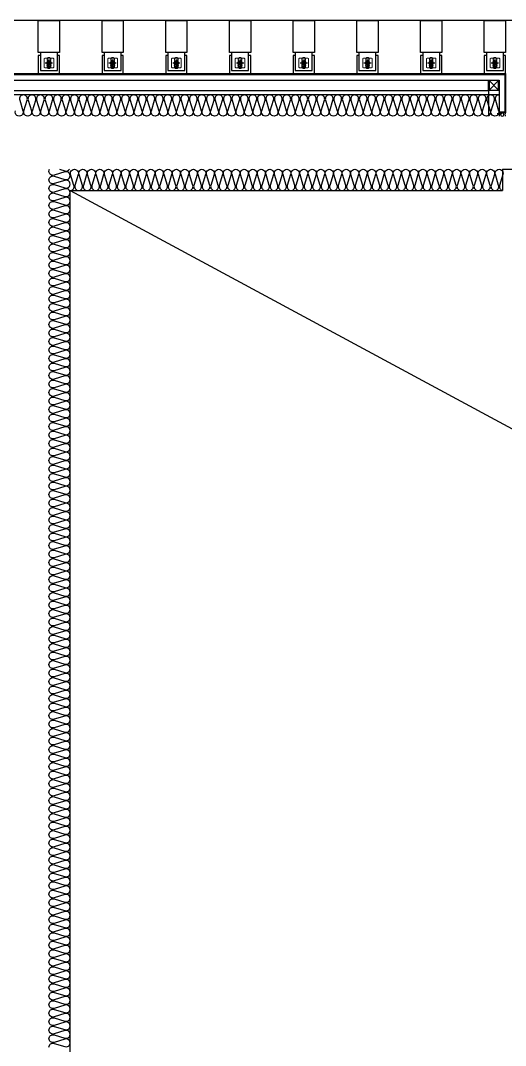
# Model space of a CAD drawing. Header units: millimetres. Extents: x 49154 to 181784, y 28275 to 149577.
# Drawn here: x 106270 to 108554, y 144633 to 149455 of the extents above; entities that cross this region are included whole.
import ezdxf

# ---------------------------------------------------------------- set-up
doc = ezdxf.new("R2010")
doc.units = ezdxf.units.MM
doc.header["$LTSCALE"] = 300
for name, pattern in [('CENTER2', [1.125, 0.75, -0.125, 0.125, -0.125]), ('CENTERX2', [4, 2.5, -0.5, 0.5, -0.5]), ('HID', [2.8, 1.8, -1])]:
    doc.linetypes.add(name, pattern=pattern)
doc.layers.add('4', color=4, linetype='Continuous', lineweight=13)
for name, color, linetype in [('6FIN', 6, 'Continuous'), ('A-ELE-8', 8, 'Continuous'), ('A-FIN', 6, 'Continuous'), ('A-FIN(EX)', 6, 'Continuous'), ('A-HAT-MATL', 8, 'Continuous'), ('A-OPEN', 1, 'Continuous'), ('A-하지철물', 55, 'Continuous'), ('ISL', 251, 'Continuous'), ('loco_SCR', 1, 'Continuous'), ('SCREW', 6, 'Continuous'), ('SHEET', 6, 'Continuous'), ('보(girder)', 7, 'HID'), ('복합판넬', 6, 'Continuous'), ('코킹', 191, 'Continuous')]:
    doc.layers.add(name, color=color, linetype=linetype)

# ---------------------------------------------------------------- blocks, each defined once
blk = doc.blocks.new('N-washer')
at = {"layer": '4', "color": 253}
for p, q in [((-22.5, 19.5), (-22.5, -19.5)), ((19.5, 22.5), (-19.5, 22.5)), ((22.5, -19.5), (22.5, 19.5)), ((-19.5, -22.5), (19.5, -22.5))]:
    blk.add_line(p, q, dxfattribs=at)
at = {"layer": '4', "color": 253, "linetype": 'HID', "lineweight": 25, "ltscale": 0.5}
for p, q in [((-6.9, 17.6), (-8.3, 16.7)), ((-8.3, 16.7), (-8.3, 15.8)), ((-8.3, 15.8), (-6.9, 15)), ((-6.9, 13.6), (-8.3, 12.7)), ((-8.3, 12.7), (-8.3, 11.8)), ((-8.3, 11.8), (-6.9, 11)), ((-6.9, 9.6), (-8.3, 8.7)), ((-8.3, 8.7), (-8.3, 7.8)), ((-8.3, 7.8), (-6.9, 7)), ((-6.9, 5.6), (-8.3, 4.7)), ((-8.3, 4.7), (-8.3, 3.8)), ((-8.3, 3.8), (-7, 3)), ((-7, 3), (-6, 3)), ((-6.9, 15), (-6.9, 13.6)), ((-6.9, 11), (-6.9, 9.6)), ((-6.9, 7), (-6.9, 5.6)), ((-6.5, 0.5), (-6.5, -0.5)), ((6, 3), (7, 3)), ((6.5, -0.5), (6.5, 0.5)), ((8.3, 16.7), (6.9, 17.6)), ((6.9, 15), (8.3, 15.8)), ((6.9, 13.6), (6.9, 15)), ((8.3, 12.7), (6.9, 13.6)), ((6.9, 11), (8.3, 11.8)), ((6.9, 9.6), (6.9, 11)), ((8.3, 8.7), (6.9, 9.6)), ((6.9, 7), (8.3, 7.8)), ((6.9, 5.6), (6.9, 7)), ((8.3, 4.7), (6.9, 5.6)), ((7, 3), (8.3, 3.8)), ((8.3, 15.8), (8.3, 16.7)), ((8.3, 11.8), (8.3, 12.7)), ((8.3, 7.8), (8.3, 8.7)), ((8.3, 3.8), (8.3, 4.7))]:
    blk.add_line(p, q, dxfattribs=at)
at = {"layer": '4', "color": 253, "linetype": 'HID', "lineweight": 25}
blk.add_line((6.9, 17.6), (-6.9, 17.6), dxfattribs=at)
at = {"layer": '4', "color": 253}
for centre, start, end in [((-19.5, 19.5), 90, 180), ((19.5, 19.5), 0, 90), ((-19.5, -19.5), 180, 270), ((19.5, -19.5), 270, 0)]:
    blk.add_arc(centre, 3, start, end, dxfattribs=at)
at = {"layer": '4', "color": 253, "linetype": 'HID', "lineweight": 25, "ltscale": 0.5}
for centre, start, end in [((0, 0.5), 157.3801, 180), ((0, 0.5), 22.6199, 157.3801), ((0, 0.5), 0, 22.6199), ((0, -0.5), 180, 0)]:
    blk.add_arc(centre, 6.5, start, end, dxfattribs=at)
blk.add_point((0, 0), dxfattribs=at)
blk = doc.blocks.new('A$C908c0e9f')
at = {"layer": 'A-ELE-8', "color": 251, "linetype": 'CENTER2'}
for p, q in [((50, 97.2), (50, 62.8)), ((67.2, 80), (32.8, 80))]:
    blk.add_line(p, q, dxfattribs=at)
at = {"layer": 'A-ELE-8', "color": 251, "elevation": 0}
for points in [[(10, 115), (0, 115), (0, 30)], [(100, 30), (100, 115), (90, 115)]]:
    blk.add_lwpolyline(points, dxfattribs=at)
for points in [[(10, 130), (10, 45), (90, 45), (90, 130)], [(50, 90.4), (41, 85.2), (41, 74.8), (50, 69.6), (59, 74.8), (59, 85.2)]]:
    blk.add_lwpolyline(points, close=True, dxfattribs=at)
at = {"layer": 'A-ELE-8', "color": 251, "linetype": 'HID', "lineweight": 25, "ltscale": 0.5, "elevation": 0}
blk.add_lwpolyline([(57, 58.6), (58.4, 59.4), (58.4, 60.5), (57, 61.4), (57, 62.6), (58.4, 63.4), (58.4, 64.5), (57, 65.4), (57, 66.6), (58.4, 67.4), (58.4, 68.5), (57, 69.4), (57, 70.6), (58.4, 71.4), (58.4, 72.5), (57, 73.4), (57, 74.6), (58.4, 75.4), (58.4, 76.5), (57, 77.4), (57, 78.6), (58.4, 79.4), (58.4, 80.5), (57, 81.4), (57, 82.6), (58.4, 83.4), (58.4, 84.5), (57, 85.4), (57, 86.6), (58.4, 87.4), (58.4, 88.5), (57, 89.4), (57, 90.6), (58.4, 91.4), (58.4, 92.5), (57, 93.4), (57, 94.6), (58.4, 95.4), (58.4, 96.5), (57, 97.4), (57, 98.6), (58.4, 99.4), (58.4, 100.5), (57, 101.4, 0.50708), (42.9, 101.4), (41.5, 100.5), (41.5, 99.4), (42.9, 98.6), (42.9, 97.4), (41.5, 96.5), (41.5, 95.4), (42.9, 94.6), (42.9, 93.4), (41.5, 92.5), (41.5, 91.4), (42.9, 90.6), (42.9, 89.4), (41.5, 88.5), (41.5, 87.4), (42.9, 86.6), (42.9, 85.4), (41.5, 84.5), (41.5, 83.4), (42.9, 82.6), (42.9, 81.4), (41.5, 80.5), (41.5, 79.4), (42.9, 78.6), (42.9, 77.4), (41.5, 76.5), (41.5, 75.4), (42.9, 74.6), (42.9, 73.4), (41.5, 72.5), (41.5, 71.4), (42.9, 70.6), (42.9, 69.4), (41.5, 68.5), (41.5, 67.4), (42.9, 66.6), (42.9, 65.4), (41.5, 64.5), (41.5, 63.4), (42.9, 62.6), (42.9, 61.4), (41.5, 60.5), (41.5, 59.4), (42.9, 58.6, 0.50708)], format="xyb", close=True, dxfattribs=at)
at = {"layer": 'A-ELE-8', "color": 251}
blk.add_circle((50, 80), 9, dxfattribs=at)
at = {"layer": 'A-ELE-8', "color": 251, "linetype": 'HID'}
blk.add_circle((50, 80), 6, dxfattribs=at)
at = {"layer": 'A-FIN(EX)', "elevation": 0}
blk.add_lwpolyline([(0, 280), (100, 280), (100, 130), (0, 130)], close=True, dxfattribs=at)
at = {"layer": 'A-ELE-8', "color": 251, "xscale": -1, "rotation": 180}
blk.add_blockref('N-washer', (50, 80), dxfattribs=at)
blk = doc.blocks.new('*U124')
at = {"layer": '6FIN'}
blk.add_lwpolyline([(25.3, 50), (-24.7, 50), (-24.7, 0), (25.3, 0)], close=True, dxfattribs=at)
at = {"layer": 'SHEET', "color": 8}
for p, q in [((-22.2, 2.5), (22.8, 47.5)), ((22.8, 2.5), (-22.2, 47.5))]:
    blk.add_line(p, q, dxfattribs=at)
blk.add_lwpolyline([(22.3, 2.3), (-21.7, 2.3, -0.414214), (-22.4, 3), (-22.4, 47, -0.414214), (-21.7, 47.7), (22.3, 47.7, -0.414214), (23, 47), (23, 3, -0.414214)], format="xyb", close=True, dxfattribs=at)
blk = doc.blocks.new('screw-2')
at = {"layer": 'loco_SCR', "linetype": 'CENTERX2'}
blk.add_line((-8.6, 0), (20.1, 0), dxfattribs=at)
at = {"layer": 'loco_SCR'}
for p, q in [((-2.4, 1.6), (-1.7, 3)), ((-0.7, 0.3), (-2.2, 0.8)), ((0, 4), (0, -4)), ((0, 2), (12.5, 2)), ((4.2, 2.5), (2.4, -2.5)), ((5.9, 2.5), (4.1, -2.5)), ((7.6, 2.5), (5.8, -2.5)), ((9.3, 2.5), (7.5, -2.5)), ((11, 2.5), (10.3, 0.5)), ((16, 0), (11.1, 0.8)), ((16, 0), (12.4, -2)), ((16, 0), (12.5, 2)), ((-2.4, -1.6), (-1.7, -3)), ((-0.7, -0.3), (-2.2, -0.8)), ((0, -2), (12.4, -2)), ((9.8, -1), (9.2, -2.5))]:
    blk.add_line(p, q, dxfattribs=at)
for centre, radius, start, end in [((0, 0), 4, 90, 270), ((-2, 1.3), 0.5, 135, 249.90676), ((-2.1, 3.1), 0.393, 352.90945, 75.28993), ((-0.7, 0), 0.262, 273.80758, 86.54792), ((11.1, -0.6), 1.4, 70.8182, 270.52942), ((-2, -1.3), 0.5, 109.98259, 225), ((-2.1, -3), 0.393, 261.9149, 3.48676)]:
    blk.add_arc(centre, radius, start, end, dxfattribs=at)
blk = doc.blocks.new('A$Caf999d5d')
at = {"layer": 'A-FIN'}
for p, q in [((-1, 15), (25, 14.9)), ((3, 19), (29, 18.9)), ((25, 7.4), (25, 14.9)), ((28, 7.4), (25, 7.4)), ((29, 7.4), (25, 7.4)), ((29, 7.4), (29, 18.9))]:
    blk.add_line(p, q, dxfattribs=at)
at = {"layer": '코킹', "color": 1}
blk.add_circle((14.5, 7.5), 7.5, dxfattribs=at)
at = {"layer": '코킹', "color": 1, "extrusion": (0, 0, -1)}
blk.add_ellipse((-1, 7.5), major_axis=(0, 7.5), ratio=0.368706, start_param=0, end_param=3.141604, dxfattribs=at)
at = {"layer": 'SCREW', "xscale": 0.700000000000001, "yscale": 0.700000000000001, "zscale": 0.700000000000001, "rotation": 359.9997454971837}
blk.add_blockref('screw-2', (25, 11.2), dxfattribs=at)

msp = doc.modelspace()

# ---------------------------------------------------------------- linework, layer by layer
at = {"layer": 'A-HAT-MATL'}
msp.add_line((165553.6, 149455), (104053.6, 149455), dxfattribs=at)
at = {"layer": 'A-OPEN'}
msp.add_line((106503.6, 148655), (165203.6, 117005), dxfattribs=at)
at = {"layer": 'A-하지철물', "elevation": 0}
for points in [[(104078.6, 149005), (104078.6, 149175), (108523.6, 149175), (108523.6, 149005)], [(104128.6, 149005), (104128.6, 149125), (108473.6, 149125), (108473.6, 149005)]]:
    msp.add_lwpolyline(points, dxfattribs=at)
at = {"layer": 'ISL'}
for q in [(108538.6, 148655), (112368.6, 148755)]:
    msp.add_line((108538.6, 148755), q, dxfattribs=at)
at = {"layer": 'ISL', "elevation": 0}
for points in [[(108523.6, 149105), (92053.6, 149105), (92053.6, 123835)], [(104478.6, 116905), (104478.6, 117005), (104303.6, 117005), (104303.6, 124355), (102103.6, 124355), (102103.6, 127405), (103053.6, 127405), (103053.6, 128805), (102103.6, 128805), (102103.6, 131255), (104303.6, 131255), (104303.6, 142155), (102103.6, 142155), (102103.6, 143405), (103053.6, 143405), (103053.6, 144005), (106503.6, 144005), (106503.6, 148655), (108538.6, 148655)]]:
    msp.add_lwpolyline(points, dxfattribs=at)
for points in [[(108523.6, 149105, 0.509267), (108505.9, 149080.8), (108521.2, 149029.3, -1.372593), (108485.9, 149029.3), (108501.2, 149080.8, 0.509267), (108483.6, 149105, 0.509267), (108465.9, 149080.8), (108481.2, 149029.3, -1.372593), (108445.9, 149029.3), (108461.2, 149080.8, 0.509267), (108443.6, 149105, 0.509267), (108425.9, 149080.8), (108441.2, 149029.3, -1.372593), (108405.9, 149029.3), (108421.2, 149080.8, 0.509267), (108403.6, 149105, 0.509267), (108385.9, 149080.8), (108401.2, 149029.3, -1.372593), (108365.9, 149029.3), (108381.2, 149080.8, 0.509267), (108363.6, 149105, 0.509267), (108345.9, 149080.8), (108361.2, 149029.3, -1.372593), (108325.9, 149029.3), (108341.2, 149080.8, 0.509267), (108323.6, 149105, 0.509267), (108305.9, 149080.8), (108321.2, 149029.3, -1.372593), (108285.9, 149029.3), (108301.2, 149080.8, 0.509267), (108283.6, 149105, 0.509267), (108265.9, 149080.8), (108281.2, 149029.3, -1.372593), (108245.9, 149029.3), (108261.2, 149080.8, 0.509267), (108243.6, 149105, 0.509267), (108225.9, 149080.8), (108241.2, 149029.3, -1.372593), (108205.9, 149029.3), (108221.2, 149080.8, 0.509267), (108203.6, 149105, 0.509267), (108185.9, 149080.8), (108201.2, 149029.3, -1.372593), (108165.9, 149029.3), (108181.2, 149080.8, 0.509267), (108163.6, 149105, 0.509267), (108145.9, 149080.8), (108161.2, 149029.3, -1.372593), (108125.9, 149029.3), (108141.2, 149080.8, 0.509267), (108123.6, 149105, 0.509267), (108105.9, 149080.8), (108121.2, 149029.3, -1.372593), (108085.9, 149029.3), (108101.2, 149080.8, 0.509267), (108083.6, 149105, 0.509267), (108065.9, 149080.8), (108081.2, 149029.3, -1.372593), (108045.9, 149029.3), (108061.2, 149080.8, 0.509267), (108043.6, 149105, 0.509267), (108025.9, 149080.8), (108041.2, 149029.3, -1.372593), (108005.9, 149029.3), (108021.2, 149080.8, 0.509267), (108003.6, 149105, 0.509267), (107985.9, 149080.8), (108001.2, 149029.3, -1.372593), (107965.9, 149029.3), (107981.2, 149080.8, 0.509267), (107963.6, 149105, 0.509267), (107945.9, 149080.8), (107961.2, 149029.3, -1.372593), (107925.9, 149029.3), (107941.2, 149080.8, 0.509267), (107923.6, 149105, 0.509267), (107905.9, 149080.8), (107921.2, 149029.3, -1.372593), (107885.9, 149029.3), (107901.2, 149080.8, 0.509267), (107883.6, 149105, 0.509267), (107865.9, 149080.8), (107881.2, 149029.3, -1.372593), (107845.9, 149029.3), (107861.2, 149080.8, 0.509267), (107843.6, 149105, 0.509267), (107825.9, 149080.8), (107841.2, 149029.3, -1.372593), (107805.9, 149029.3), (107821.2, 149080.8, 0.509267), (107803.6, 149105, 0.509267), (107785.9, 149080.8), (107801.2, 149029.3, -1.372593), (107765.9, 149029.3), (107781.2, 149080.8, 0.509267), (107763.6, 149105, 0.509267), (107745.9, 149080.8), (107761.2, 149029.3, -1.372593), (107725.9, 149029.3), (107741.2, 149080.8, 0.509267), (107723.6, 149105, 0.509267), (107705.9, 149080.8), (107721.2, 149029.3, -1.372593), (107685.9, 149029.3), (107701.2, 149080.8, 0.509267), (107683.6, 149105, 0.509267), (107665.9, 149080.8), (107681.2, 149029.3, -1.372593), (107645.9, 149029.3), (107661.2, 149080.8, 0.509267), (107643.6, 149105, 0.509267), (107625.9, 149080.8), (107641.2, 149029.3, -1.372593), (107605.9, 149029.3), (107621.2, 149080.8, 0.509267), (107603.6, 149105, 0.509267), (107585.9, 149080.8), (107601.2, 149029.3, -1.372593), (107565.9, 149029.3), (107581.2, 149080.8, 0.509267), (107563.6, 149105, 0.509267), (107545.9, 149080.8), (107561.2, 149029.3, -1.372593), (107525.9, 149029.3), (107541.2, 149080.8, 0.509267), (107523.6, 149105, 0.509267), (107505.9, 149080.8), (107521.2, 149029.3, -1.372593), (107485.9, 149029.3), (107501.2, 149080.8, 0.509267), (107483.6, 149105, 0.509267), (107465.9, 149080.8), (107481.2, 149029.3, -1.372593), (107445.9, 149029.3), (107461.2, 149080.8, 0.509267), (107443.6, 149105, 0.509267), (107425.9, 149080.8), (107441.2, 149029.3, -1.372593), (107405.9, 149029.3), (107421.2, 149080.8, 0.509267), (107403.6, 149105, 0.509267), (107385.9, 149080.8), (107401.2, 149029.3, -1.372593), (107365.9, 149029.3), (107381.2, 149080.8, 0.509267), (107363.6, 149105, 0.509267), (107345.9, 149080.8), (107361.2, 149029.3, -1.372593), (107325.9, 149029.3), (107341.2, 149080.8, 0.509267), (107323.6, 149105, 0.509267), (107305.9, 149080.8), (107321.2, 149029.3, -1.372593), (107285.9, 149029.3), (107301.2, 149080.8, 0.509267), (107283.6, 149105, 0.509267), (107265.9, 149080.8), (107281.2, 149029.3, -1.372593), (107245.9, 149029.3), (107261.2, 149080.8, 0.509267), (107243.6, 149105, 0.509267), (107225.9, 149080.8), (107241.2, 149029.3, -1.372593), (107205.9, 149029.3), (107221.2, 149080.8, 0.509267), (107203.6, 149105, 0.509267), (107185.9, 149080.8), (107201.2, 149029.3, -1.372593), (107165.9, 149029.3), (107181.2, 149080.8, 0.509267), (107163.6, 149105, 0.509267), (107145.9, 149080.8), (107161.2, 149029.3, -1.372593), (107125.9, 149029.3), (107141.2, 149080.8, 0.509267), (107123.6, 149105, 0.509267), (107105.9, 149080.8), (107121.2, 149029.3, -1.372593), (107085.9, 149029.3), (107101.2, 149080.8, 0.509267), (107083.6, 149105, 0.509267), (107065.9, 149080.8), (107081.2, 149029.3, -1.372593), (107045.9, 149029.3), (107061.2, 149080.8, 0.509267), (107043.6, 149105, 0.509267), (107025.9, 149080.8), (107041.2, 149029.3, -1.372593), (107005.9, 149029.3), (107021.2, 149080.8, 0.509267), (107003.6, 149105, 0.509267), (106985.9, 149080.8), (107001.2, 149029.3, -1.372593), (106965.9, 149029.3), (106981.2, 149080.8, 0.509267), (106963.6, 149105, 0.509267), (106945.9, 149080.8), (106961.2, 149029.3, -1.372593), (106925.9, 149029.3), (106941.2, 149080.8, 0.509267), (106923.6, 149105, 0.509267), (106905.9, 149080.8), (106921.2, 149029.3, -1.372593), (106885.9, 149029.3), (106901.2, 149080.8, 0.509267), (106883.6, 149105, 0.509267), (106865.9, 149080.8), (106881.2, 149029.3, -1.372593), (106845.9, 149029.3), (106861.2, 149080.8, 0.509267), (106843.6, 149105, 0.509267), (106825.9, 149080.8), (106841.2, 149029.3, -1.372593), (106805.9, 149029.3), (106821.2, 149080.8, 0.509267), (106803.6, 149105, 0.509267), (106785.9, 149080.8), (106801.2, 149029.3, -1.372593), (106765.9, 149029.3), (106781.2, 149080.8, 0.509267), (106763.6, 149105, 0.509267), (106745.9, 149080.8), (106761.2, 149029.3, -1.372593), (106725.9, 149029.3), (106741.2, 149080.8, 0.509267), (106723.6, 149105, 0.509267), (106705.9, 149080.8), (106721.2, 149029.3, -1.372593), (106685.9, 149029.3), (106701.2, 149080.8, 0.509267), (106683.6, 149105, 0.509267), (106665.9, 149080.8), (106681.2, 149029.3, -1.372593), (106645.9, 149029.3), (106661.2, 149080.8, 0.509267), (106643.6, 149105, 0.509267), (106625.9, 149080.8), (106641.2, 149029.3, -1.372593), (106605.9, 149029.3), (106621.2, 149080.8, 0.509267), (106603.6, 149105, 0.509267), (106585.9, 149080.8), (106601.2, 149029.3, -1.372593), (106565.9, 149029.3), (106581.2, 149080.8, 0.509267), (106563.6, 149105, 0.509267), (106545.9, 149080.8), (106561.2, 149029.3, -1.372593), (106525.9, 149029.3), (106541.2, 149080.8, 0.509267), (106523.6, 149105, 0.509267), (106505.9, 149080.8), (106521.2, 149029.3, -1.372593), (106485.9, 149029.3), (106501.2, 149080.8, 0.509267), (106483.6, 149105, 0.509267), (106465.9, 149080.8), (106481.2, 149029.3, -1.372593), (106445.9, 149029.3), (106461.2, 149080.8, 0.509267), (106443.6, 149105, 0.509267), (106425.9, 149080.8), (106441.2, 149029.3, -1.372593), (106405.9, 149029.3), (106421.2, 149080.8, 0.509267), (106403.6, 149105, 0.509267), (106385.9, 149080.8), (106401.2, 149029.3, -1.372593), (106365.9, 149029.3), (106381.2, 149080.8, 0.509267), (106363.6, 149105, 0.509267), (106345.9, 149080.8), (106361.2, 149029.3, -1.372593), (106325.9, 149029.3), (106341.2, 149080.8, 0.509267), (106323.6, 149105, 0.509267), (106305.9, 149080.8), (106321.2, 149029.3, -1.372593), (106285.9, 149029.3), (106301.2, 149080.8, 0.509267), (106283.6, 149105, 0.509267), (106265.9, 149080.8), (106281.2, 149029.3, -1.372593), (106245.9, 149029.3)], [(106403.6, 144625, -0.509267), (106427.8, 144642.7), (106479.3, 144627.4, 1.372593), (106479.3, 144662.7), (106427.8, 144647.4, -0.509267), (106403.6, 144665, -0.509267), (106427.8, 144682.7), (106479.3, 144667.4, 1.372593), (106479.3, 144702.7), (106427.8, 144687.4, -0.509267), (106403.6, 144705, -0.509267), (106427.8, 144722.7), (106479.3, 144707.4, 1.372593), (106479.3, 144742.7), (106427.8, 144727.4, -0.509267), (106403.6, 144745, -0.509267), (106427.8, 144762.7), (106479.3, 144747.4, 1.372593), (106479.3, 144782.7), (106427.8, 144767.4, -0.509267), (106403.6, 144785, -0.509267), (106427.8, 144802.7), (106479.3, 144787.4, 1.372593), (106479.3, 144822.7), (106427.8, 144807.4, -0.509267), (106403.6, 144825, -0.509267), (106427.8, 144842.7), (106479.3, 144827.4, 1.372593), (106479.3, 144862.7), (106427.8, 144847.4, -0.509267), (106403.6, 144865, -0.509267), (106427.8, 144882.7), (106479.3, 144867.4, 1.372593), (106479.3, 144902.7), (106427.8, 144887.4, -0.509267), (106403.6, 144905, -0.509267), (106427.8, 144922.7), (106479.3, 144907.4, 1.372593), (106479.3, 144942.7), (106427.8, 144927.4, -0.509267), (106403.6, 144945, -0.509267), (106427.8, 144962.7), (106479.3, 144947.4, 1.372593), (106479.3, 144982.7), (106427.8, 144967.4, -0.509267), (106403.6, 144985, -0.509267), (106427.8, 145002.7), (106479.3, 144987.4, 1.372593), (106479.3, 145022.7), (106427.8, 145007.4, -0.509267), (106403.6, 145025, -0.509267), (106427.8, 145042.7), (106479.3, 145027.4, 1.372593), (106479.3, 145062.7), (106427.8, 145047.4, -0.509267), (106403.6, 145065, -0.509267), (106427.8, 145082.7), (106479.3, 145067.4, 1.372593), (106479.3, 145102.7), (106427.8, 145087.4, -0.509267), (106403.6, 145105, -0.509267), (106427.8, 145122.7), (106479.3, 145107.4, 1.372593), (106479.3, 145142.7), (106427.8, 145127.4, -0.509267), (106403.6, 145145, -0.509267), (106427.8, 145162.7), (106479.3, 145147.4, 1.372593), (106479.3, 145182.7), (106427.8, 145167.4, -0.509267), (106403.6, 145185, -0.509267), (106427.8, 145202.7), (106479.3, 145187.4, 1.372593), (106479.3, 145222.7), (106427.8, 145207.4, -0.509267), (106403.6, 145225, -0.509267), (106427.8, 145242.7), (106479.3, 145227.4, 1.372593), (106479.3, 145262.7), (106427.8, 145247.4, -0.509267), (106403.6, 145265, -0.509267), (106427.8, 145282.7), (106479.3, 145267.4, 1.372593), (106479.3, 145302.7), (106427.8, 145287.4, -0.509267), (106403.6, 145305, -0.509267), (106427.8, 145322.7), (106479.3, 145307.4, 1.372593), (106479.3, 145342.7), (106427.8, 145327.4, -0.509267), (106403.6, 145345, -0.509267), (106427.8, 145362.7), (106479.3, 145347.4, 1.372593), (106479.3, 145382.7), (106427.8, 145367.4, -0.509267), (106403.6, 145385, -0.509267), (106427.8, 145402.7), (106479.3, 145387.4, 1.372593), (106479.3, 145422.7), (106427.8, 145407.4, -0.509267), (106403.6, 145425, -0.509267), (106427.8, 145442.7), (106479.3, 145427.4, 1.372593), (106479.3, 145462.7), (106427.8, 145447.4, -0.509267), (106403.6, 145465, -0.509267), (106427.8, 145482.7), (106479.3, 145467.4, 1.372593), (106479.3, 145502.7), (106427.8, 145487.4, -0.509267), (106403.6, 145505, -0.509267), (106427.8, 145522.7), (106479.3, 145507.4, 1.372593), (106479.3, 145542.7), (106427.8, 145527.4, -0.509267), (106403.6, 145545, -0.509267), (106427.8, 145562.7), (106479.3, 145547.4, 1.372593), (106479.3, 145582.7), (106427.8, 145567.4, -0.509267), (106403.6, 145585, -0.509267), (106427.8, 145602.7), (106479.3, 145587.4, 1.372593), (106479.3, 145622.7), (106427.8, 145607.4, -0.509267), (106403.6, 145625, -0.509267), (106427.8, 145642.7), (106479.3, 145627.4, 1.372593), (106479.3, 145662.7), (106427.8, 145647.4, -0.509267), (106403.6, 145665, -0.509267), (106427.8, 145682.7), (106479.3, 145667.4, 1.372593), (106479.3, 145702.7), (106427.8, 145687.4, -0.509267), (106403.6, 145705, -0.509267), (106427.8, 145722.7), (106479.3, 145707.4, 1.372593), (106479.3, 145742.7), (106427.8, 145727.4, -0.509267), (106403.6, 145745, -0.509267), (106427.8, 145762.7), (106479.3, 145747.4, 1.372593), (106479.3, 145782.7), (106427.8, 145767.4, -0.509267), (106403.6, 145785, -0.509267), (106427.8, 145802.7), (106479.3, 145787.4, 1.372593), (106479.3, 145822.7), (106427.8, 145807.4, -0.509267), (106403.6, 145825, -0.509267), (106427.8, 145842.7), (106479.3, 145827.4, 1.372593), (106479.3, 145862.7), (106427.8, 145847.4, -0.509267), (106403.6, 145865, -0.509267), (106427.8, 145882.7), (106479.3, 145867.4, 1.372593), (106479.3, 145902.7), (106427.8, 145887.4, -0.509267), (106403.6, 145905, -0.509267), (106427.8, 145922.7), (106479.3, 145907.4, 1.372593), (106479.3, 145942.7), (106427.8, 145927.4, -0.509267), (106403.6, 145945, -0.509267), (106427.8, 145962.7), (106479.3, 145947.4, 1.372593), (106479.3, 145982.7), (106427.8, 145967.4, -0.509267), (106403.6, 145985, -0.509267), (106427.8, 146002.7), (106479.3, 145987.4, 1.372593), (106479.3, 146022.7), (106427.8, 146007.4, -0.509267), (106403.6, 146025, -0.509267), (106427.8, 146042.7), (106479.3, 146027.4, 1.372593), (106479.3, 146062.7), (106427.8, 146047.4, -0.509267), (106403.6, 146065, -0.509267), (106427.8, 146082.7), (106479.3, 146067.4, 1.372593), (106479.3, 146102.7), (106427.8, 146087.4, -0.509267), (106403.6, 146105, -0.509267), (106427.8, 146122.7), (106479.3, 146107.4, 1.372593), (106479.3, 146142.7), (106427.8, 146127.4, -0.509267), (106403.6, 146145, -0.509267), (106427.8, 146162.7), (106479.3, 146147.4, 1.372593), (106479.3, 146182.7), (106427.8, 146167.4, -0.509267), (106403.6, 146185, -0.509267), (106427.8, 146202.7), (106479.3, 146187.4, 1.372593), (106479.3, 146222.7), (106427.8, 146207.4, -0.509267), (106403.6, 146225, -0.509267), (106427.8, 146242.7), (106479.3, 146227.4, 1.372593), (106479.3, 146262.7), (106427.8, 146247.4, -0.509267), (106403.6, 146265, -0.509267), (106427.8, 146282.7), (106479.3, 146267.4, 1.372593), (106479.3, 146302.7), (106427.8, 146287.4, -0.509267), (106403.6, 146305, -0.509267), (106427.8, 146322.7), (106479.3, 146307.4, 1.372593), (106479.3, 146342.7), (106427.8, 146327.4, -0.509267), (106403.6, 146345, -0.509267), (106427.8, 146362.7), (106479.3, 146347.4, 1.372593), (106479.3, 146382.7), (106427.8, 146367.4, -0.509267), (106403.6, 146385, -0.509267), (106427.8, 146402.7), (106479.3, 146387.4, 1.372593), (106479.3, 146422.7), (106427.8, 146407.4, -0.509267), (106403.6, 146425, -0.509267), (106427.8, 146442.7), (106479.3, 146427.4, 1.372593), (106479.3, 146462.7), (106427.8, 146447.4, -0.509267), (106403.6, 146465, -0.509267), (106427.8, 146482.7), (106479.3, 146467.4, 1.372593), (106479.3, 146502.7), (106427.8, 146487.4, -0.509267), (106403.6, 146505, -0.509267), (106427.8, 146522.7), (106479.3, 146507.4, 1.372593), (106479.3, 146542.7), (106427.8, 146527.4, -0.509267), (106403.6, 146545, -0.509267), (106427.8, 146562.7), (106479.3, 146547.4, 1.372593), (106479.3, 146582.7), (106427.8, 146567.4, -0.509267), (106403.6, 146585, -0.509267), (106427.8, 146602.7), (106479.3, 146587.4, 1.372593), (106479.3, 146622.7), (106427.8, 146607.4, -0.509267), (106403.6, 146625, -0.509267), (106427.8, 146642.7), (106479.3, 146627.4, 1.372593), (106479.3, 146662.7), (106427.8, 146647.4, -0.509267), (106403.6, 146665, -0.509267), (106427.8, 146682.7), (106479.3, 146667.4, 1.372593), (106479.3, 146702.7), (106427.8, 146687.4, -0.509267), (106403.6, 146705, -0.509267), (106427.8, 146722.7), (106479.3, 146707.4, 1.372593), (106479.3, 146742.7), (106427.8, 146727.4, -0.509267), (106403.6, 146745, -0.509267), (106427.8, 146762.7), (106479.3, 146747.4, 1.372593), (106479.3, 146782.7), (106427.8, 146767.4, -0.509267), (106403.6, 146785, -0.509267), (106427.8, 146802.7), (106479.3, 146787.4, 1.372593), (106479.3, 146822.7), (106427.8, 146807.4, -0.509267), (106403.6, 146825, -0.509267), (106427.8, 146842.7), (106479.3, 146827.4, 1.372593), (106479.3, 146862.7), (106427.8, 146847.4, -0.509267), (106403.6, 146865, -0.509267), (106427.8, 146882.7), (106479.3, 146867.4, 1.372593), (106479.3, 146902.7), (106427.8, 146887.4, -0.509267), (106403.6, 146905, -0.509267), (106427.8, 146922.7), (106479.3, 146907.4, 1.372593), (106479.3, 146942.7), (106427.8, 146927.4, -0.509267), (106403.6, 146945, -0.509267), (106427.8, 146962.7), (106479.3, 146947.4, 1.372593), (106479.3, 146982.7), (106427.8, 146967.4, -0.509267), (106403.6, 146985, -0.509267), (106427.8, 147002.7), (106479.3, 146987.4, 1.372593), (106479.3, 147022.7), (106427.8, 147007.4, -0.509267), (106403.6, 147025, -0.509267), (106427.8, 147042.7), (106479.3, 147027.4, 1.372593), (106479.3, 147062.7), (106427.8, 147047.4, -0.509267), (106403.6, 147065, -0.509267), (106427.8, 147082.7), (106479.3, 147067.4, 1.372593), (106479.3, 147102.7), (106427.8, 147087.4, -0.509267), (106403.6, 147105, -0.509267), (106427.8, 147122.7), (106479.3, 147107.4, 1.372593), (106479.3, 147142.7), (106427.8, 147127.4, -0.509267), (106403.6, 147145, -0.509267), (106427.8, 147162.7), (106479.3, 147147.4, 1.372593), (106479.3, 147182.7), (106427.8, 147167.4, -0.509267), (106403.6, 147185, -0.509267), (106427.8, 147202.7), (106479.3, 147187.4, 1.372593), (106479.3, 147222.7), (106427.8, 147207.4, -0.509267), (106403.6, 147225, -0.509267), (106427.8, 147242.7), (106479.3, 147227.4, 1.372593), (106479.3, 147262.7), (106427.8, 147247.4, -0.509267), (106403.6, 147265, -0.509267), (106427.8, 147282.7), (106479.3, 147267.4, 1.372593), (106479.3, 147302.7), (106427.8, 147287.4, -0.509267), (106403.6, 147305, -0.509267), (106427.8, 147322.7), (106479.3, 147307.4, 1.372593), (106479.3, 147342.7), (106427.8, 147327.4, -0.509267), (106403.6, 147345, -0.509267), (106427.8, 147362.7), (106479.3, 147347.4, 1.372593), (106479.3, 147382.7), (106427.8, 147367.4, -0.509267), (106403.6, 147385, -0.509267), (106427.8, 147402.7), (106479.3, 147387.4, 1.372593), (106479.3, 147422.7), (106427.8, 147407.4, -0.509267), (106403.6, 147425, -0.509267), (106427.8, 147442.7), (106479.3, 147427.4, 1.372593), (106479.3, 147462.7), (106427.8, 147447.4, -0.509267), (106403.6, 147465, -0.509267), (106427.8, 147482.7), (106479.3, 147467.4, 1.372593), (106479.3, 147502.7), (106427.8, 147487.4, -0.509267), (106403.6, 147505, -0.509267), (106427.8, 147522.7), (106479.3, 147507.4, 1.372593), (106479.3, 147542.7), (106427.8, 147527.4, -0.509267), (106403.6, 147545, -0.509267), (106427.8, 147562.7), (106479.3, 147547.4, 1.372593), (106479.3, 147582.7), (106427.8, 147567.4, -0.509267), (106403.6, 147585, -0.509267), (106427.8, 147602.7), (106479.3, 147587.4, 1.372593), (106479.3, 147622.7), (106427.8, 147607.4, -0.509267), (106403.6, 147625, -0.509267), (106427.8, 147642.7), (106479.3, 147627.4, 1.372593), (106479.3, 147662.7), (106427.8, 147647.4, -0.509267), (106403.6, 147665, -0.509267), (106427.8, 147682.7), (106479.3, 147667.4, 1.372593), (106479.3, 147702.7), (106427.8, 147687.4, -0.509267), (106403.6, 147705, -0.509267), (106427.8, 147722.7), (106479.3, 147707.4, 1.372593), (106479.3, 147742.7), (106427.8, 147727.4, -0.509267), (106403.6, 147745, -0.509267), (106427.8, 147762.7), (106479.3, 147747.4, 1.372593), (106479.3, 147782.7), (106427.8, 147767.4, -0.509267), (106403.6, 147785, -0.509267), (106427.8, 147802.7), (106479.3, 147787.4, 1.372593), (106479.3, 147822.7), (106427.8, 147807.4, -0.509267), (106403.6, 147825, -0.509267), (106427.8, 147842.7), (106479.3, 147827.4, 1.372593), (106479.3, 147862.7), (106427.8, 147847.4, -0.509267), (106403.6, 147865, -0.509267), (106427.8, 147882.7), (106479.3, 147867.4, 1.372593), (106479.3, 147902.7), (106427.8, 147887.4, -0.509267), (106403.6, 147905, -0.509267), (106427.8, 147922.7), (106479.3, 147907.4, 1.372593), (106479.3, 147942.7), (106427.8, 147927.4, -0.509267), (106403.6, 147945, -0.509267), (106427.8, 147962.7), (106479.3, 147947.4, 1.372593), (106479.3, 147982.7), (106427.8, 147967.4, -0.509267), (106403.6, 147985, -0.509267), (106427.8, 148002.7), (106479.3, 147987.4, 1.372593), (106479.3, 148022.7), (106427.8, 148007.4, -0.509267), (106403.6, 148025, -0.509267), (106427.8, 148042.7), (106479.3, 148027.4, 1.372593), (106479.3, 148062.7), (106427.8, 148047.4, -0.509267), (106403.6, 148065, -0.509267), (106427.8, 148082.7), (106479.3, 148067.4, 1.372593), (106479.3, 148102.7), (106427.8, 148087.4, -0.509267), (106403.6, 148105, -0.509267), (106427.8, 148122.7), (106479.3, 148107.4, 1.372593), (106479.3, 148142.7), (106427.8, 148127.4, -0.509267), (106403.6, 148145, -0.509267), (106427.8, 148162.7), (106479.3, 148147.4, 1.372593), (106479.3, 148182.7), (106427.8, 148167.4, -0.509267), (106403.6, 148185, -0.509267), (106427.8, 148202.7), (106479.3, 148187.4, 1.372593), (106479.3, 148222.7), (106427.8, 148207.4, -0.509267), (106403.6, 148225, -0.509267), (106427.8, 148242.7), (106479.3, 148227.4, 1.372593), (106479.3, 148262.7), (106427.8, 148247.4, -0.509267), (106403.6, 148265, -0.509267), (106427.8, 148282.7), (106479.3, 148267.4, 1.372593), (106479.3, 148302.7), (106427.8, 148287.4, -0.509267), (106403.6, 148305, -0.509267), (106427.8, 148322.7), (106479.3, 148307.4, 1.372593), (106479.3, 148342.7), (106427.8, 148327.4, -0.509267), (106403.6, 148345, -0.509267), (106427.8, 148362.7), (106479.3, 148347.4, 1.372593), (106479.3, 148382.7), (106427.8, 148367.4, -0.509267), (106403.6, 148385, -0.509267), (106427.8, 148402.7), (106479.3, 148387.4, 1.372593), (106479.3, 148422.7), (106427.8, 148407.4, -0.509267), (106403.6, 148425, -0.509267), (106427.8, 148442.7), (106479.3, 148427.4, 1.372593), (106479.3, 148462.7), (106427.8, 148447.4, -0.509267), (106403.6, 148465, -0.509267), (106427.8, 148482.7), (106479.3, 148467.4, 1.372593), (106479.3, 148502.7), (106427.8, 148487.4, -0.509267), (106403.6, 148505, -0.509267), (106427.8, 148522.7), (106479.3, 148507.4, 1.372593), (106479.3, 148542.7), (106427.8, 148527.4, -0.509267), (106403.6, 148545, -0.509267), (106427.8, 148562.7), (106479.3, 148547.4, 1.372593), (106479.3, 148582.7), (106427.8, 148567.4, -0.509267), (106403.6, 148585, -0.509267), (106427.8, 148602.7), (106479.3, 148587.4, 1.372593), (106479.3, 148622.7), (106427.8, 148607.4, -0.509267), (106403.6, 148625, -0.509267), (106427.8, 148642.7), (106479.3, 148627.4, 1.372593), (106479.3, 148662.7), (106427.8, 148647.4, -0.509267), (106403.6, 148665, -0.509267), (106427.8, 148682.7), (106479.3, 148667.4, 1.372593), (106479.3, 148702.7), (106427.8, 148687.4, -0.509267), (106403.6, 148705, -0.509267), (106427.8, 148722.7), (106479.3, 148707.4, 1.372593), (106479.3, 148742.7), (106427.8, 148727.4, -0.509267), (106403.6, 148745, -0.143017), (106406.5, 148755, -0.143017)], [(106453.6, 148755), (106479.3, 148747.4, 0.340239), (106500.6, 148755)], [(106503.6, 148655, 0.509267), (106521.3, 148679.3), (106505.9, 148730.8, -1.372593), (106541.3, 148730.8), (106525.9, 148679.3, 0.509267), (106543.6, 148655, 0.509267), (106561.3, 148679.3), (106545.9, 148730.8, -1.372593), (106581.3, 148730.8), (106565.9, 148679.3, 0.509267), (106583.6, 148655, 0.509267), (106601.3, 148679.3), (106585.9, 148730.8, -1.372593), (106621.3, 148730.8), (106605.9, 148679.3, 0.509267), (106623.6, 148655, 0.509267), (106641.3, 148679.3), (106625.9, 148730.8, -1.372593), (106661.3, 148730.8), (106645.9, 148679.3, 0.509267), (106663.6, 148655, 0.509267), (106681.3, 148679.3), (106665.9, 148730.8, -1.372593), (106701.3, 148730.8), (106685.9, 148679.3, 0.509267), (106703.6, 148655, 0.509267), (106721.3, 148679.3), (106705.9, 148730.8, -1.372593), (106741.3, 148730.8), (106725.9, 148679.3, 0.509267), (106743.6, 148655, 0.509267), (106761.3, 148679.3), (106745.9, 148730.8, -1.372593), (106781.3, 148730.8), (106765.9, 148679.3, 0.509267), (106783.6, 148655, 0.509267), (106801.3, 148679.3), (106785.9, 148730.8, -1.372593), (106821.3, 148730.8), (106805.9, 148679.3, 0.509267), (106823.6, 148655, 0.509267), (106841.3, 148679.3), (106825.9, 148730.8, -1.372593), (106861.3, 148730.8), (106845.9, 148679.3, 0.509267), (106863.6, 148655, 0.509267), (106881.3, 148679.3), (106865.9, 148730.8, -1.372593), (106901.3, 148730.8), (106885.9, 148679.3, 0.509267), (106903.6, 148655, 0.509267), (106921.3, 148679.3), (106905.9, 148730.8, -1.372593), (106941.3, 148730.8), (106925.9, 148679.3, 0.509267), (106943.6, 148655, 0.509267), (106961.3, 148679.3), (106945.9, 148730.8, -1.372593), (106981.3, 148730.8), (106965.9, 148679.3, 0.509267), (106983.6, 148655, 0.509267), (107001.3, 148679.3), (106985.9, 148730.8, -1.372593), (107021.3, 148730.8), (107005.9, 148679.3, 0.509267), (107023.6, 148655, 0.509267), (107041.3, 148679.3), (107025.9, 148730.8, -1.372593), (107061.3, 148730.8), (107045.9, 148679.3, 0.509267), (107063.6, 148655, 0.509267), (107081.3, 148679.3), (107065.9, 148730.8, -1.372593), (107101.3, 148730.8), (107085.9, 148679.3, 0.509267), (107103.6, 148655, 0.509267), (107121.3, 148679.3), (107105.9, 148730.8, -1.372593), (107141.3, 148730.8), (107125.9, 148679.3, 0.509267), (107143.6, 148655, 0.509267), (107161.3, 148679.3), (107145.9, 148730.8, -1.372593), (107181.3, 148730.8), (107165.9, 148679.3, 0.509267), (107183.6, 148655, 0.509267), (107201.3, 148679.3), (107185.9, 148730.8, -1.372593), (107221.3, 148730.8), (107205.9, 148679.3, 0.509267), (107223.6, 148655, 0.509267), (107241.3, 148679.3), (107225.9, 148730.8, -1.372593), (107261.3, 148730.8), (107245.9, 148679.3, 0.509267), (107263.6, 148655, 0.509267), (107281.3, 148679.3), (107265.9, 148730.8, -1.372593), (107301.3, 148730.8), (107285.9, 148679.3, 0.509267), (107303.6, 148655, 0.509267), (107321.3, 148679.3), (107305.9, 148730.8, -1.372593), (107341.3, 148730.8), (107325.9, 148679.3, 0.509267), (107343.6, 148655, 0.509267), (107361.3, 148679.3), (107345.9, 148730.8, -1.372593), (107381.3, 148730.8), (107365.9, 148679.3, 0.509267), (107383.6, 148655, 0.509267), (107401.3, 148679.3), (107385.9, 148730.8, -1.372593), (107421.3, 148730.8), (107405.9, 148679.3, 0.509267), (107423.6, 148655, 0.509267), (107441.3, 148679.3), (107425.9, 148730.8, -1.372593), (107461.3, 148730.8), (107445.9, 148679.3, 0.509267), (107463.6, 148655, 0.509267), (107481.3, 148679.3), (107465.9, 148730.8, -1.372593), (107501.3, 148730.8), (107485.9, 148679.3, 0.509267), (107503.6, 148655, 0.509267), (107521.3, 148679.3), (107505.9, 148730.8, -1.372593), (107541.3, 148730.8), (107525.9, 148679.3, 0.509267), (107543.6, 148655, 0.509267), (107561.3, 148679.3), (107545.9, 148730.8, -1.372593), (107581.3, 148730.8), (107565.9, 148679.3, 0.509267), (107583.6, 148655, 0.509267), (107601.3, 148679.3), (107585.9, 148730.8, -1.372593), (107621.3, 148730.8), (107605.9, 148679.3, 0.509267), (107623.6, 148655, 0.509267), (107641.3, 148679.3), (107625.9, 148730.8, -1.372593), (107661.3, 148730.8), (107645.9, 148679.3, 0.509267), (107663.6, 148655, 0.509267), (107681.3, 148679.3), (107665.9, 148730.8, -1.372593), (107701.3, 148730.8), (107685.9, 148679.3, 0.509267), (107703.6, 148655, 0.509267), (107721.3, 148679.3), (107705.9, 148730.8, -1.372593), (107741.3, 148730.8), (107725.9, 148679.3, 0.509267), (107743.6, 148655, 0.509267), (107761.3, 148679.3), (107745.9, 148730.8, -1.372593), (107781.3, 148730.8), (107765.9, 148679.3, 0.509267), (107783.6, 148655, 0.509267), (107801.3, 148679.3), (107785.9, 148730.8, -1.372593), (107821.3, 148730.8), (107805.9, 148679.3, 0.509267), (107823.6, 148655, 0.509267), (107841.3, 148679.3), (107825.9, 148730.8, -1.372593), (107861.3, 148730.8), (107845.9, 148679.3, 0.509267), (107863.6, 148655, 0.509267), (107881.3, 148679.3), (107865.9, 148730.8, -1.372593), (107901.3, 148730.8), (107885.9, 148679.3, 0.509267), (107903.6, 148655, 0.509267), (107921.3, 148679.3), (107905.9, 148730.8, -1.372593), (107941.3, 148730.8), (107925.9, 148679.3, 0.509267), (107943.6, 148655, 0.509267), (107961.3, 148679.3), (107945.9, 148730.8, -1.372593), (107981.3, 148730.8), (107965.9, 148679.3, 0.509267), (107983.6, 148655, 0.509267), (108001.3, 148679.3), (107985.9, 148730.8, -1.372593), (108021.3, 148730.8), (108005.9, 148679.3, 0.509267), (108023.6, 148655, 0.509267), (108041.3, 148679.3), (108025.9, 148730.8, -1.372593), (108061.3, 148730.8), (108045.9, 148679.3, 0.509267), (108063.6, 148655, 0.509267), (108081.3, 148679.3), (108065.9, 148730.8, -1.372593), (108101.3, 148730.8), (108085.9, 148679.3, 0.509267), (108103.6, 148655, 0.509267), (108121.3, 148679.3), (108105.9, 148730.8, -1.372593), (108141.3, 148730.8), (108125.9, 148679.3, 0.509267), (108143.6, 148655, 0.509267), (108161.3, 148679.3), (108145.9, 148730.8, -1.372593), (108181.3, 148730.8), (108165.9, 148679.3, 0.509267), (108183.6, 148655, 0.509267), (108201.3, 148679.3), (108185.9, 148730.8, -1.372593), (108221.3, 148730.8), (108205.9, 148679.3, 0.509267), (108223.6, 148655, 0.509267), (108241.3, 148679.3), (108225.9, 148730.8, -1.372593), (108261.3, 148730.8), (108245.9, 148679.3, 0.509267), (108263.6, 148655, 0.509267), (108281.3, 148679.3), (108265.9, 148730.8, -1.372593), (108301.3, 148730.8), (108285.9, 148679.3, 0.509267), (108303.6, 148655, 0.509267), (108321.3, 148679.3), (108305.9, 148730.8, -1.372593), (108341.3, 148730.8), (108325.9, 148679.3, 0.509267), (108343.6, 148655, 0.509267), (108361.3, 148679.3), (108345.9, 148730.8, -1.372593), (108381.3, 148730.8), (108365.9, 148679.3, 0.509267), (108383.6, 148655, 0.509267), (108401.3, 148679.3), (108385.9, 148730.8, -1.372593), (108421.3, 148730.8), (108405.9, 148679.3, 0.509267), (108423.6, 148655, 0.509267), (108441.3, 148679.3), (108425.9, 148730.8, -1.372593), (108461.3, 148730.8), (108445.9, 148679.3, 0.509267), (108463.6, 148655, 0.509267), (108481.3, 148679.3), (108465.9, 148730.8, -1.372593), (108501.3, 148730.8), (108485.9, 148679.3, 0.509267), (108503.6, 148655, 0.509267), (108521.3, 148679.3), (108505.9, 148730.8, -1.372593), (108541.3, 148730.8), (108525.9, 148679.3, 0.425826), (108538.6, 148655.7, 0.425826)]]:
    msp.add_lwpolyline(points, format="xyb", dxfattribs=at)
at = {"layer": '복합판넬', "elevation": 0}
for points in [[(104106.1, 149178), (104106.1, 149205), (108553.6, 149205), (108553.6, 149020)], [(104110.1, 149178), (104110.1, 149201), (108549.6, 149201), (108549.6, 149024)]]:
    msp.add_lwpolyline(points, dxfattribs=at)

# ---------------------------------------------------------------- block references
at = {"layer": 'A-ELE-8'}
for p in [(106353.6, 149175), (106653.6, 149175), (106953.6, 149175), (107253.6, 149175), (107553.6, 149175), (107853.6, 149175), (108153.6, 149175), (108453.6, 149175)]:
    msp.add_blockref('A$C908c0e9f', p, dxfattribs=at)
at = {"layer": 'A-FIN', "xscale": -1}
msp.add_blockref('A$Caf999d5d', (108552.6, 149005), dxfattribs=at)
at = {"layer": '보(girder)', "xscale": -1, "rotation": 180}
msp.add_blockref('*U124', (108498.3, 149175), dxfattribs=at)

doc.saveas('drawing.dxf')
